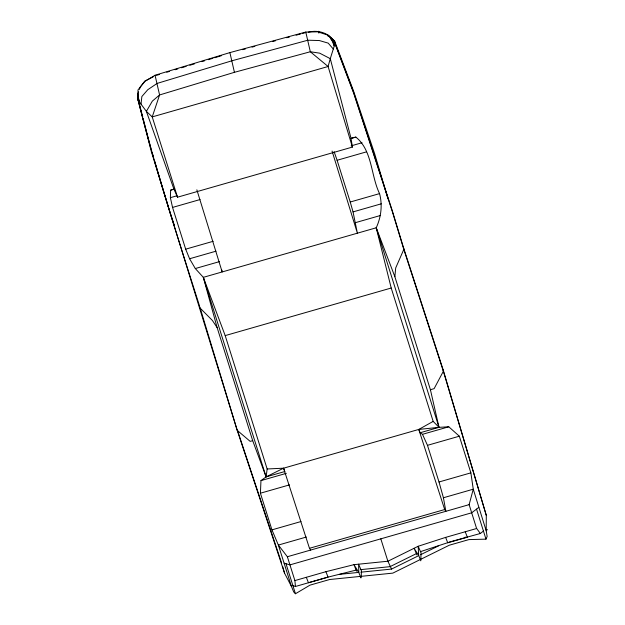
<?xml version="1.0" encoding="UTF-8"?>
<svg xmlns="http://www.w3.org/2000/svg" width="625" height="625" viewBox="0 0 625 625"><rect width="100%" height="100%" fill="white"/><g stroke="black" fill="none" stroke-linecap="round" stroke-linejoin="round"><path stroke-width="0.94" d="M416.953 554.938L414.07 548.297L418.672 555.375L420.789 560.812L421.062 552.906L418.18 546.266L445.633 537.383L476.664 528.484L480.352 533.492L483.437 531.047M308.273 32.227C318.156 29.445 330.125 33.195 334.828 42.711L353.602 92.281L392.164 210.297L403.641 248.078L443.188 369.93L486.312 515.445L486.203 530.781L487.148 536.508L485.984 539.148L468.891 539.602L449.289 545.219L421.055 559.172M360.25 576.422L329.586 579.531L309.984 585.148L295.453 593.75L293.703 591.945L291.508 586.578L278.359 545.062L271.945 529.867L260.414 493.211L260.961 480.609L266.109 476.891L267.156 468.977L225.195 335.602L203.328 277.344L195.305 268.547L189.594 258.75L185.68 249.172L172.547 207.43L170.375 197.664L170.641 190.156L173.906 189.078L177.531 197.195L352.406 147.078L351.023 138.312L330.281 58.656L334.969 43.68L334.586 40.961L329.242 36.359L327.461 35.75M361.203 576.328L361.461 570.844L358.57 564.203L358.82 572.531L360.938 577.961L361.203 576.328L392.82 573.125L420.195 559.594M487.367 529.531L486.203 530.781L473.258 489.203L470.875 472.852L459.344 436.195L448.773 426.789L439.008 427.336L433.172 421.391L391.211 288.023L376.227 227.789C381.156 217.094 382.602 205.055 379.562 193.609C370.727 175.609 372.555 150.453 355.828 137.086L351.023 138.312M394.867 276.719L376.227 227.789L203.328 277.344L217.141 327.656L252.695 440.664L266.109 476.891L283.555 468.195L418.773 429.437L420.164 432.742L439.008 427.336L430.422 389.727L394.867 276.719L395.703 267.945L403.812 249.406L403.641 248.078M177.531 197.195L152.227 116.906L146.375 111.359L141.008 104.117L141.867 96.523L147.797 89.695L157.141 83.406L231.984 60.766L307.875 40.211L319.305 40.539L328.195 43.125L333.297 49.016M450.094 541.359L450.016 541.852L480.352 533.492M465.188 537.5L465.266 537.008M476.602 528.508L469.133 504.641L473.258 489.203L443.422 497.758L445.859 511.312L444.695 509.539L418.773 429.437L433.172 421.391M141.008 104.117L139.273 101.734L137.898 96.352L138.5 94.672M199.711 306.523C177.906 237.773 155.227 169.195 137.914 99.148L137.633 94.359L138.539 91.859M139.445 89.359L140.352 86.852L144.812 81.07L153.156 76.867M478.836 507.359L471.695 512.789L289.93 564.883L284.141 563.164M356.859 571.305L356.094 570.102L328.047 577.117L295.453 586.484L294.898 580.578L325.93 571.688L353.977 564.664L387.891 561.234L418.18 546.266L418.672 555.375M332.336 38.562L334.234 45.859L331.938 40.445L328.523 35.344L317.766 31.828L305.781 32.047L229.891 52.602L155.047 75.242L144.922 81.367L137.969 89.961L138.07 96.008L139.273 101.734L138.047 100.117L137.672 97.398L142.727 116.945M416.188 553.727L390.008 566.664L360.688 569.633M360.891 572.18L391.547 569.078L418.07 555.969M420.633 554.703L438.602 545.828M449.258 542.172L420.289 551.703M156.586 75.32L159.359 74.484M166.75 72.25L169.523 71.406M175.062 69.734L177.836 68.891M181.531 67.773L186.148 66.375M189.844 65.258L194.469 63.859M201.859 61.625L204.633 60.789M208.328 59.672L212.945 58.273M214.797 57.711L221.266 55.758M352.406 147.078L328.094 66.5L330.281 58.656L319.656 53.164L310.32 51.75L234.43 72.312L159.586 94.953L152.344 101.117L146.375 111.359L173.906 189.078M430.422 389.727L434.133 388.641L443.359 371.258L443.188 369.93M170.641 190.156L174.344 189.094M351.203 138.406L355.828 137.086M170.375 197.664L176.75 195.836M351.117 145.867L362.047 142.734M172.547 207.43L200.047 199.555M334.117 151.68L337.102 160.273L366.43 151.867M185.68 249.172L213.18 241.297M337.102 160.273L350.234 202.016L379.562 193.609M189.594 258.75L216 251.18M332.078 151.07L357.383 233.188L353.039 211.906L381.266 203.82M195.305 268.547L219.367 261.656M355.508 222.641L380.492 215.477M225.195 335.602L391.211 288.023M284.953 471.492L266.109 476.891L203.328 277.344M260.961 480.609L286.352 473.336M420.164 432.742L422.477 434.32L448.773 426.789M260.414 493.211L289.461 484.891M422.477 434.32L427.484 445.328L459.344 436.195M271.945 529.867L300.992 521.539M427.484 445.328L439.016 481.984L470.875 472.852M306.336 537.039L278.359 545.062L287.367 556.734L294.906 580.602M267.156 468.977L283.555 468.195L309.477 548.297L444.695 509.539M287.367 556.734L469.133 504.641M252.695 440.664L250.18 441.367L237.211 430.344L151.281 151.398L138.047 100.117M242.68 49.664L245.492 48.898M252.055 47.125L254.859 46.359M272.664 41.539L275.477 40.781M286.719 37.734L289.531 36.969M296.086 35.195L300.773 33.93M302.648 33.422L305.453 32.656M418.773 429.437L439.008 427.336L376.227 227.789M339.812 574.312L358.016 572.469M292.906 585.656L295.453 586.484M333.055 39.953L334.586 40.961L353.375 90.57L374.594 153.555L387.984 198.852M331.125 39.461L332.602 40.547M199.883 307.852L212.414 320.477L217.141 327.656M309.477 548.297L310.641 550.062M391.547 569.078L387.891 561.234L380.812 538.836M358.82 572.531L353.977 564.664L356.094 570.102M199.992 307.445L237.211 430.344L284.594 573.258L291.508 586.578M283.555 468.195L284.602 470.664M465.234 531.758L467.352 537.195L447.742 542.812L445.633 537.383M325.93 571.688L328.047 577.117L308.445 582.734L306.328 577.305M334.969 43.68L353.742 93.375L392.336 211.633L403.812 249.406L443.359 371.258L486.312 515.445M174.578 225.914L169.914 212.211L154.547 160.758M237.344 429.93L281.547 562.859M476.531 509.109L485.984 539.148M286 563.711L295.453 593.75M152.031 152.336L153.43 157.016M196.859 189.82L222.164 271.945L221.828 270.023M282.602 566.367L284.594 573.258M350.234 202.016L353.039 211.906M439.016 481.984L443.422 497.758M143.203 118.805L150.914 148.594M305.781 32.047L310.32 51.75L328.094 66.5L152.227 116.906L159.586 94.953L155.047 75.242M229.891 52.602L234.43 72.312M318.641 31.25L318.883 33.133M137.633 94.359L137.898 96.352"/></g></svg>
